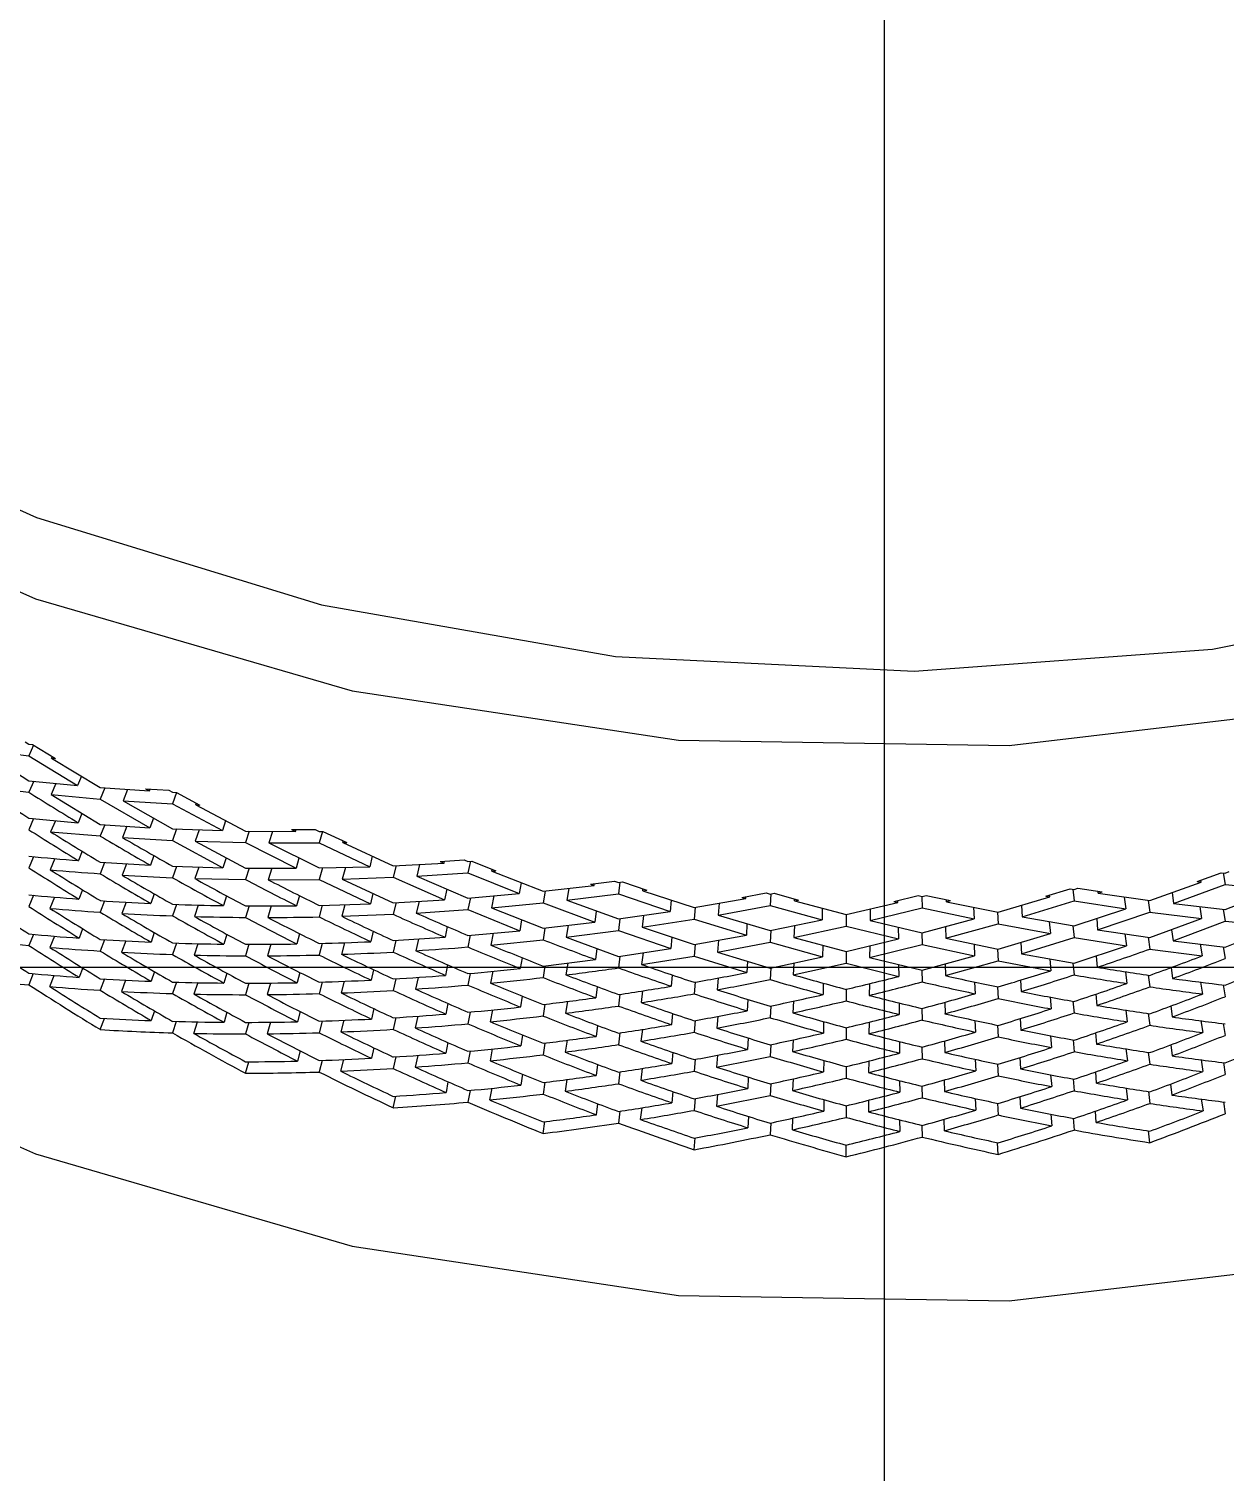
# Model space of a CAD drawing. Extents: x 0 to 420, y 0 to 297.
# Drawn here: x 360.44 to 360.967, y 255.875 to 256.511 of the extents above; entities that cross this region are included whole.
import ezdxf

# ---------------------------------------------------------------- set-up
doc = ezdxf.new("R2010")
doc.units = 0
doc.linetypes.add('DASHDOT', pattern=[18.5, 12, -3, 0.5, -3])
doc.layers.get('0').update_dxf_attribs({"linetype": 'CONTINUOUS'})

msp = doc.modelspace()

# ---------------------------------------------------------------- linework, layer by layer
at = {"color": 7, "linetype": 'DASHDOT'}
for p, q in [((360.816589, 257.361389), (360.816589, 254.833603)), ((362.080475, 256.097504), (359.552704, 256.097504))]:
    msp.add_line(p, q, dxfattribs=at)
at = {"color": 7}
for p, q in [((360.438232, 256.196808), (360.43988, 256.195801)), ((360.43988, 256.195801), (360.441498, 256.195618)), ((360.441956, 256.195343), (360.43988, 256.190704)), ((360.441498, 256.195618), (360.451569, 256.189423)), ((360.418549, 256.193359), (360.43988, 256.179688)), ((360.418549, 256.193359), (360.43988, 256.190704)), ((360.43988, 256.190704), (360.461365, 256.177582)), ((360.449921, 256.189606), (360.450195, 256.190247)), ((360.449921, 256.189606), (360.471344, 256.176727)), ((360.449921, 256.189606), (360.451569, 256.189423)), ((360.418335, 256.177185), (360.43988, 256.174622)), ((360.43988, 256.179688), (360.461365, 256.177582)), ((360.442017, 256.179474), (360.43988, 256.174622)), ((360.451782, 256.178467), (360.449646, 256.173584)), ((360.463013, 256.181671), (360.461365, 256.177582)), ((360.471344, 256.176727), (360.49295, 256.175201)), ((360.473328, 256.176575), (360.471344, 256.171631)), ((360.483337, 256.175842), (360.481354, 256.170898)), ((360.491272, 256.176147), (360.501495, 256.175537)), ((360.491272, 256.176147), (360.49295, 256.175201)), ((360.49295, 256.175201), (360.493256, 256.176025)), ((360.449646, 256.173584), (360.471344, 256.171631)), ((360.449646, 256.173584), (360.471344, 256.160431)), ((360.471344, 256.171631), (360.493195, 256.159027)), ((360.481354, 256.170898), (360.503174, 256.158539)), ((360.481354, 256.170898), (360.503174, 256.169556)), ((360.501495, 256.175537), (360.503174, 256.174622)), ((360.503174, 256.174622), (360.504852, 256.17453)), ((360.504974, 256.174469), (360.503174, 256.169556)), ((360.503174, 256.169556), (360.525116, 256.157745)), ((360.504852, 256.17453), (360.515137, 256.168976)), ((360.513428, 256.169067), (360.513672, 256.169769)), ((360.43988, 256.163239), (360.461609, 256.161194)), ((360.441986, 256.163025), (360.43988, 256.158142)), ((360.463226, 256.165314), (360.461609, 256.161194)), ((360.49472, 256.163269), (360.493195, 256.159027)), ((360.513428, 256.169067), (360.535309, 256.157532)), ((360.513428, 256.169067), (360.515137, 256.168976)), ((360.451569, 256.162079), (360.449463, 256.157196)), ((360.449463, 256.157196), (360.471344, 256.155365)), ((360.471344, 256.160431), (360.493195, 256.159027)), ((360.473297, 256.160309), (360.471344, 256.155365)), ((360.483093, 256.159637), (360.48114, 256.154663)), ((360.503174, 256.158539), (360.525116, 256.157745)), ((360.504944, 256.158447), (360.503174, 256.153442)), ((360.514954, 256.158051), (360.513184, 256.153046)), ((360.52652, 256.162109), (360.525116, 256.157745)), ((360.535309, 256.157532), (360.557343, 256.157349)), ((360.536926, 256.157501), (360.535309, 256.152435)), ((360.54715, 256.157379), (360.545532, 256.152283)), ((360.555603, 256.158173), (360.56604, 256.158203)), ((360.555603, 256.158173), (360.557343, 256.157349)), ((360.557343, 256.157349), (360.557556, 256.158173)), ((360.56604, 256.158203), (360.567719, 256.157379)), ((360.567719, 256.157379), (360.569427, 256.15741)), ((360.569183, 256.15741), (360.567719, 256.152313)), ((360.569427, 256.15741), (360.579895, 256.152496)), ((360.48114, 256.154663), (360.503174, 256.153442)), ((360.503174, 256.153442), (360.52536, 256.141388)), ((360.513184, 256.153046), (360.535309, 256.152435)), ((360.513184, 256.153046), (360.535309, 256.141235)), ((360.535309, 256.152435), (360.557587, 256.141174)), ((360.545532, 256.152283), (360.567719, 256.152313)), ((360.545532, 256.152283), (360.567719, 256.141296)), ((360.567719, 256.152313), (360.590057, 256.141846)), ((360.578156, 256.152466), (360.578369, 256.153198)), ((360.578156, 256.152466), (360.579895, 256.152496)), ((360.578156, 256.152466), (360.600403, 256.142273)), ((360.441925, 256.14624), (360.43988, 256.141357)), ((360.451355, 256.145386), (360.44931, 256.140472)), ((360.463379, 256.148621), (360.461792, 256.144501)), ((360.494904, 256.146729), (360.493408, 256.142487)), ((360.526733, 256.145752), (360.52536, 256.141388)), ((360.558838, 256.14566), (360.557587, 256.141174)), ((360.591156, 256.146454), (360.590057, 256.141846)), ((360.621002, 256.144165), (360.631561, 256.144836)), ((360.621002, 256.144165), (360.622742, 256.143433)), ((360.622742, 256.143433), (360.622925, 256.144287)), ((360.631561, 256.144836), (360.633301, 256.144135)), ((360.633301, 256.144135), (360.63501, 256.144257)), ((360.634338, 256.144226), (360.633301, 256.139069)), ((360.63501, 256.144257), (360.645599, 256.139984)), ((360.471344, 256.143799), (360.493408, 256.142487)), ((360.473267, 256.143677), (360.471344, 256.138733)), ((360.48288, 256.143066), (360.480957, 256.138092)), ((360.503174, 256.142059), (360.52536, 256.141388)), ((360.504913, 256.141998), (360.503174, 256.136993)), ((360.514709, 256.141663), (360.51297, 256.136627)), ((360.535309, 256.141235), (360.557587, 256.141174)), ((360.536896, 256.141205), (360.535309, 256.136139)), ((360.546875, 256.141144), (360.545288, 256.136078)), ((360.567719, 256.141296), (360.590057, 256.141846)), ((360.569153, 256.141327), (360.567719, 256.1362)), ((360.579315, 256.141541), (360.577911, 256.136414)), ((360.600403, 256.142273), (360.622742, 256.143433)), ((360.601654, 256.142334), (360.600403, 256.137177)), ((360.612, 256.142822), (360.610779, 256.137665)), ((360.610779, 256.137665), (360.633301, 256.139069)), ((360.610779, 256.137665), (360.633301, 256.128052)), ((360.633301, 256.139069), (360.655914, 256.129974)), ((360.64386, 256.139832), (360.644012, 256.140625)), ((360.64386, 256.139832), (360.645599, 256.139984)), ((360.64386, 256.139832), (360.666382, 256.131042)), ((360.954437, 256.135254), (360.965088, 256.139191)), ((360.965088, 256.139191), (360.966797, 256.139038)), ((360.965942, 256.139099), (360.966797, 256.133942)), ((360.966797, 256.139038), (360.968536, 256.139679)), ((360.46347, 256.131683), (360.461914, 256.127563)), ((360.51297, 256.136627), (360.535309, 256.136139)), ((360.545288, 256.136078), (360.567719, 256.1362)), ((360.567719, 256.1362), (360.590302, 256.125519)), ((360.577911, 256.136414), (360.600403, 256.137177)), ((360.577911, 256.136414), (360.600403, 256.125977)), ((360.600403, 256.137177), (360.623016, 256.127289)), ((360.623962, 256.131989), (360.623016, 256.127289)), ((360.656708, 256.134766), (360.655914, 256.129974)), ((360.666382, 256.131042), (360.688934, 256.133575)), ((360.677704, 256.132263), (360.676849, 256.127075)), ((360.687195, 256.134216), (360.697845, 256.135529)), ((360.687195, 256.134216), (360.688934, 256.133575)), ((360.688934, 256.133575), (360.689056, 256.13443)), ((360.697845, 256.135529), (360.699585, 256.134918)), ((360.699585, 256.134918), (360.701324, 256.135162)), ((360.700256, 256.13501), (360.699585, 256.129852)), ((360.701324, 256.135162), (360.712036, 256.131531)), ((360.710266, 256.131287), (360.710358, 256.13208)), ((360.710266, 256.131287), (360.712036, 256.131531)), ((360.710266, 256.131287), (360.732941, 256.123871)), ((360.887787, 256.128845), (360.898499, 256.132141)), ((360.898499, 256.132141), (360.900238, 256.131866)), ((360.89978, 256.131927), (360.900238, 256.12677)), ((360.900238, 256.131866), (360.901978, 256.132416)), ((360.901978, 256.132416), (360.912689, 256.130768)), ((360.933594, 256.126923), (360.956177, 256.135071)), ((360.944092, 256.12558), (360.966797, 256.133942)), ((360.954437, 256.135254), (360.956177, 256.135071)), ((360.956177, 256.135071), (360.956055, 256.135834)), ((360.966797, 256.133942), (360.989471, 256.131866)), ((360.966797, 256.122925), (360.989471, 256.131866)), ((360.441895, 256.129242), (360.43988, 256.124329)), ((360.451233, 256.128387), (360.449188, 256.123505)), ((360.473236, 256.12677), (360.471344, 256.121826)), ((360.482697, 256.126221), (360.480804, 256.121246)), ((360.495026, 256.129913), (360.493561, 256.125671)), ((360.504883, 256.125214), (360.503174, 256.120209)), ((360.514526, 256.124939), (360.512787, 256.119904)), ((360.526886, 256.129059), (360.525543, 256.124695)), ((360.559021, 256.12912), (360.5578, 256.124664)), ((360.567719, 256.124817), (360.590302, 256.125519)), ((360.569122, 256.124847), (360.567719, 256.119751)), ((360.579102, 256.125122), (360.577698, 256.119995)), ((360.59137, 256.130096), (360.590302, 256.125519)), ((360.600403, 256.125977), (360.623016, 256.127289)), ((360.601624, 256.126038), (360.600403, 256.12088)), ((360.611755, 256.126587), (360.610535, 256.121429)), ((360.633301, 256.128052), (360.655914, 256.129974)), ((360.634338, 256.128113), (360.633301, 256.122955)), ((360.644623, 256.128967), (360.643585, 256.123779)), ((360.643585, 256.123779), (360.666382, 256.125946)), ((360.667236, 256.131104), (360.666382, 256.125946)), ((360.666382, 256.125946), (360.689209, 256.117462)), ((360.676849, 256.127075), (360.699585, 256.129852)), ((360.676849, 256.127075), (360.699585, 256.118835)), ((360.699585, 256.129852), (360.722382, 256.122162)), ((360.722839, 256.127106), (360.722382, 256.122162)), ((360.732941, 256.123871), (360.755646, 256.127808)), ((360.743958, 256.125732), (360.7435, 256.120544)), ((360.753876, 256.128326), (360.764618, 256.13031)), ((360.753876, 256.128326), (360.755646, 256.127808)), ((360.755646, 256.127808), (360.755707, 256.128662)), ((360.764618, 256.13031), (360.766357, 256.129791)), ((360.766357, 256.129791), (360.768097, 256.130127)), ((360.766663, 256.129852), (360.766357, 256.124725)), ((360.768097, 256.130127), (360.778839, 256.127167)), ((360.777069, 256.126801), (360.77713, 256.127655)), ((360.777069, 256.126801), (360.778839, 256.127167)), ((360.777069, 256.126801), (360.799835, 256.120789)), ((360.799835, 256.120789), (360.822632, 256.126129)), ((360.820831, 256.126526), (360.831604, 256.12915)), ((360.820831, 256.126526), (360.822632, 256.126129)), ((360.822632, 256.126129), (360.822601, 256.126953)), ((360.831604, 256.12915), (360.833344, 256.128784)), ((360.833252, 256.128784), (360.833344, 256.123688)), ((360.833344, 256.128784), (360.835083, 256.129211)), ((360.835083, 256.129211), (360.845825, 256.126923)), ((360.844055, 256.126434), (360.844025, 256.127289)), ((360.844055, 256.126434), (360.845825, 256.126923)), ((360.844055, 256.126434), (360.866821, 256.121796)), ((360.866821, 256.121796), (360.889557, 256.12854)), ((360.87738, 256.119812), (360.900238, 256.12677)), ((360.887787, 256.128845), (360.889557, 256.12854)), ((360.889557, 256.12854), (360.889465, 256.129364)), ((360.900238, 256.12677), (360.923065, 256.123291)), ((360.910919, 256.130188), (360.910858, 256.131042)), ((360.910919, 256.130188), (360.912689, 256.130768)), ((360.910919, 256.130188), (360.933594, 256.126923)), ((360.922394, 256.128479), (360.923065, 256.123291)), ((360.932922, 256.127014), (360.933594, 256.121857)), ((360.943481, 256.130432), (360.944092, 256.12558)), ((360.944092, 256.12558), (360.966797, 256.122925)), ((360.535309, 256.124603), (360.5578, 256.124664)), ((360.536865, 256.124573), (360.535309, 256.119507)), ((360.546661, 256.124573), (360.545105, 256.119476)), ((360.577698, 256.119995), (360.600403, 256.12088)), ((360.610535, 256.121429), (360.633301, 256.122955)), ((360.633301, 256.122955), (360.656158, 256.113647)), ((360.643585, 256.123779), (360.666382, 256.114746)), ((360.689819, 256.122314), (360.689209, 256.117462)), ((360.699585, 256.118835), (360.722382, 256.122162)), ((360.700256, 256.118927), (360.699585, 256.113739)), ((360.710632, 256.120392), (360.709991, 256.115234)), ((360.709991, 256.115234), (360.732941, 256.118774)), ((360.733398, 256.123932), (360.732941, 256.118774)), ((360.732941, 256.118774), (360.75592, 256.111694)), ((360.7435, 256.120544), (360.766357, 256.124725)), ((360.7435, 256.120544), (360.766357, 256.113708)), ((360.766357, 256.124725), (360.789276, 256.118439)), ((360.789368, 256.123505), (360.789276, 256.118439)), ((360.799927, 256.120789), (360.799835, 256.115692)), ((360.810425, 256.118134), (360.833344, 256.123688)), ((360.810516, 256.12323), (360.810425, 256.118134)), ((360.833344, 256.123688), (360.856232, 256.118835)), ((360.833344, 256.112671), (360.856232, 256.118835)), ((360.855957, 256.123962), (360.856232, 256.118835)), ((360.866547, 256.121857), (360.866821, 256.11673)), ((360.877106, 256.124786), (360.87738, 256.119812)), ((360.87738, 256.119812), (360.900238, 256.115753)), ((360.900238, 256.115753), (360.923065, 256.123291)), ((360.910217, 256.118988), (360.910645, 256.114075)), ((360.910645, 256.114075), (360.933594, 256.121857)), ((360.933594, 256.121857), (360.956451, 256.118988)), ((360.933594, 256.110657), (360.956451, 256.118988)), ((360.955597, 256.124176), (360.956451, 256.118988)), ((360.965973, 256.123016), (360.966797, 256.117859)), ((360.463562, 256.114532), (360.462006, 256.110413)), ((360.495117, 256.112854), (360.493683, 256.108612)), ((360.527008, 256.112122), (360.525696, 256.107758)), ((360.559143, 256.112305), (360.557953, 256.107849)), ((360.591553, 256.113434), (360.590485, 256.108856)), ((360.624146, 256.115479), (360.62323, 256.110779)), ((360.633301, 256.111572), (360.656158, 256.113647)), ((360.644409, 256.112549), (360.643372, 256.107361)), ((360.656921, 256.118439), (360.656158, 256.113647)), ((360.666382, 256.114746), (360.689209, 256.117462)), ((360.667206, 256.114838), (360.666382, 256.10965)), ((360.67746, 256.115997), (360.676605, 256.110809)), ((360.676605, 256.110809), (360.699585, 256.113739)), ((360.699585, 256.113739), (360.722626, 256.105865)), ((360.709991, 256.115234), (360.732941, 256.107574)), ((360.756195, 256.116699), (360.75592, 256.111694)), ((360.766357, 256.113708), (360.789276, 256.118439)), ((360.766632, 256.11377), (360.766357, 256.108612)), ((360.7771, 256.115875), (360.776794, 256.110718)), ((360.776794, 256.110718), (360.799835, 256.115692)), ((360.799835, 256.115692), (360.822876, 256.110016)), ((360.810425, 256.118134), (360.833344, 256.112671)), ((360.822784, 256.115143), (360.822876, 256.110016)), ((360.833252, 256.112701), (360.833344, 256.107605)), ((360.843689, 256.115417), (360.843781, 256.110352)), ((360.843781, 256.110352), (360.866821, 256.11673)), ((360.866821, 256.11673), (360.889832, 256.112457)), ((360.866821, 256.10553), (360.889832, 256.112457)), ((360.889343, 256.117615), (360.889832, 256.112457)), ((360.89978, 256.115845), (360.900238, 256.110687)), ((360.910645, 256.114075), (360.933594, 256.110657)), ((360.922638, 256.112213), (360.923309, 256.107025)), ((360.943237, 256.114105), (360.943848, 256.109253)), ((360.943848, 256.109253), (360.966797, 256.117859)), ((360.966797, 256.117859), (360.989685, 256.115631)), ((360.966797, 256.106476), (360.989685, 256.115631)), ((360.441864, 256.11203), (360.43988, 256.107147)), ((360.451111, 256.111237), (360.449097, 256.106323)), ((360.473206, 256.10965), (360.471344, 256.104706)), ((360.482574, 256.109131), (360.480713, 256.104156)), ((360.504883, 256.108215), (360.503174, 256.10318)), ((360.514374, 256.107941), (360.512695, 256.102905)), ((360.536835, 256.107666), (360.535309, 256.1026)), ((360.546509, 256.107697), (360.544952, 256.1026)), ((360.569092, 256.108093), (360.567719, 256.102966)), ((360.578888, 256.108368), (360.577515, 256.103241)), ((360.600403, 256.109344), (360.62323, 256.110779)), ((360.601593, 256.109406), (360.600403, 256.104248)), ((360.611542, 256.109985), (360.610352, 256.104828)), ((360.634308, 256.111664), (360.633301, 256.106476)), ((360.643372, 256.107361), (360.666382, 256.10965)), ((360.676605, 256.110809), (360.699585, 256.102356)), ((360.690033, 256.105835), (360.689423, 256.100952)), ((360.699585, 256.102356), (360.722626, 256.105865)), ((360.723083, 256.110809), (360.722626, 256.105865)), ((360.732941, 256.107574), (360.75592, 256.111694)), ((360.733398, 256.107635), (360.732941, 256.102478)), ((360.743713, 256.109436), (360.743256, 256.104279)), ((360.743256, 256.104279), (360.766357, 256.108612)), ((360.766357, 256.108612), (360.78952, 256.102142)), ((360.776794, 256.110718), (360.799835, 256.104492)), ((360.789612, 256.107208), (360.78952, 256.102142)), ((360.799835, 256.104492), (360.822876, 256.110016)), ((360.810181, 256.101837), (360.833344, 256.107605)), ((360.810272, 256.106934), (360.810181, 256.101837)), ((360.833344, 256.107605), (360.856476, 256.102539)), ((360.843781, 256.110352), (360.866821, 256.10553)), ((360.856201, 256.107697), (360.856476, 256.102539)), ((360.876862, 256.10849), (360.877136, 256.103485)), ((360.877136, 256.103485), (360.900238, 256.110687)), ((360.900238, 256.110687), (360.923309, 256.107025)), ((360.900238, 256.099304), (360.923309, 256.107025)), ((360.932922, 256.110748), (360.933594, 256.10556)), ((360.943848, 256.109253), (360.966797, 256.106476)), ((360.955841, 256.107727), (360.956665, 256.10257)), ((360.965973, 256.106567), (360.966797, 256.101379)), ((360.657104, 256.101776), (360.656342, 256.097015)), ((360.666382, 256.098114), (360.689423, 256.100952)), ((360.700226, 256.102448), (360.699585, 256.09729)), ((360.710419, 256.103943), (360.709778, 256.098785)), ((360.709778, 256.098785), (360.732941, 256.102478)), ((360.732941, 256.102478), (360.756134, 256.095215)), ((360.743256, 256.104279), (360.766357, 256.097229)), ((360.756409, 256.10022), (360.756134, 256.095215)), ((360.766357, 256.097229), (360.78952, 256.102142)), ((360.776855, 256.099426), (360.776581, 256.094269)), ((360.799927, 256.104523), (360.799835, 256.099396)), ((360.810181, 256.101837), (360.833344, 256.096222)), ((360.833344, 256.096222), (360.856476, 256.102539)), ((360.843567, 256.093872), (360.866821, 256.100433)), ((360.866547, 256.10556), (360.866821, 256.100433)), ((360.866821, 256.100433), (360.890045, 256.096008)), ((360.877136, 256.103485), (360.900238, 256.099304)), ((360.889587, 256.101166), (360.890045, 256.096008)), ((360.910004, 256.102509), (360.910431, 256.097565)), ((360.933594, 256.10556), (360.956665, 256.10257)), ((360.441833, 256.094757), (360.43988, 256.089844)), ((360.449066, 256.08905), (360.45105, 256.093964)), ((360.463593, 256.09729), (360.462067, 256.09314)), ((360.495178, 256.095673), (360.493774, 256.0914)), ((360.527069, 256.095001), (360.525787, 256.090607)), ((360.559265, 256.095276), (360.558075, 256.09079)), ((360.591675, 256.096497), (360.590637, 256.091919)), ((360.611389, 256.093109), (360.610199, 256.087952)), ((360.624298, 256.098663), (360.623383, 256.093994)), ((360.634308, 256.094879), (360.633301, 256.089722)), ((360.644226, 256.095795), (360.643219, 256.090607)), ((360.667206, 256.098206), (360.666382, 256.093018)), ((360.677246, 256.099396), (360.676422, 256.094208)), ((360.723267, 256.094147), (360.722839, 256.089203)), ((360.766632, 256.09729), (360.766357, 256.092163)), ((360.776581, 256.094269), (360.799835, 256.099396)), ((360.799835, 256.099396), (360.82309, 256.093567)), ((360.822998, 256.098663), (360.82309, 256.093567)), ((360.833252, 256.096222), (360.833344, 256.091125)), ((360.843475, 256.098938), (360.843567, 256.093872)), ((360.89978, 256.099365), (360.900238, 256.094208)), ((360.922852, 256.095612), (360.923492, 256.090424)), ((360.932953, 256.094116), (360.933594, 256.088928)), ((360.943054, 256.097473), (360.943665, 256.09259)), ((360.473175, 256.092407), (360.471344, 256.087433)), ((360.482483, 256.091888), (360.480652, 256.086914)), ((360.504852, 256.091003), (360.503174, 256.085968)), ((360.514282, 256.09079), (360.512604, 256.085724)), ((360.536835, 256.090576), (360.535309, 256.08548)), ((360.546387, 256.090607), (360.544861, 256.08551)), ((360.569092, 256.091064), (360.567719, 256.085938)), ((360.578766, 256.0914), (360.577423, 256.086243)), ((360.601593, 256.092499), (360.600403, 256.087341)), ((360.690186, 256.08902), (360.689606, 256.084167)), ((360.710236, 256.087189), (360.709595, 256.082001)), ((360.733398, 256.091003), (360.732941, 256.085846)), ((360.7435, 256.092834), (360.743042, 256.087646)), ((360.789795, 256.090576), (360.789703, 256.08551)), ((360.799927, 256.087891), (360.799835, 256.082764)), ((360.810089, 256.090302), (360.809998, 256.085205)), ((360.856415, 256.091064), (360.856689, 256.085907)), ((360.866547, 256.088928), (360.866821, 256.083801)), ((360.876678, 256.091858), (360.876953, 256.086853)), ((360.956024, 256.090973), (360.956848, 256.085785)), ((360.966003, 256.089783), (360.966797, 256.084595)), ((360.62439, 256.081635), (360.623505, 256.076935)), ((360.657227, 256.084839), (360.656464, 256.080078)), ((360.667175, 256.081299), (360.666382, 256.076111)), ((360.677094, 256.08252), (360.67627, 256.077332)), ((360.700226, 256.085693), (360.699585, 256.080505)), ((360.756561, 256.083435), (360.756317, 256.07843)), ((360.766632, 256.080505), (360.766357, 256.075378)), ((360.776703, 256.082642), (360.776428, 256.077484)), ((360.823181, 256.081879), (360.823273, 256.076782)), ((360.843323, 256.082153), (360.843414, 256.077087)), ((360.88974, 256.084412), (360.890198, 256.079254)), ((360.89978, 256.082581), (360.900238, 256.077423)), ((360.909851, 256.085724), (360.910278, 256.08078)), ((360.942932, 256.080536), (360.943512, 256.075684)), ((360.471344, 256.070099), (360.473145, 256.075073)), ((360.495178, 256.078369), (360.493805, 256.074097)), ((360.52713, 256.077728), (360.525848, 256.073334)), ((360.559326, 256.078064), (360.558167, 256.073578)), ((360.578644, 256.074219), (360.577332, 256.069092)), ((360.591766, 256.079376), (360.590729, 256.074768)), ((360.601563, 256.075378), (360.600403, 256.070221)), ((360.611267, 256.076019), (360.610107, 256.070862)), ((360.634277, 256.07785), (360.633301, 256.072693)), ((360.644073, 256.078796), (360.643097, 256.073608)), ((360.723389, 256.07724), (360.722961, 256.072296)), ((360.733398, 256.074097), (360.732941, 256.068939)), ((360.743347, 256.075928), (360.74292, 256.07077)), ((360.833252, 256.079468), (360.833344, 256.074341)), ((360.856567, 256.074158), (360.856812, 256.069)), ((360.876556, 256.074951), (360.876801, 256.069946)), ((360.923004, 256.078705), (360.923645, 256.073517)), ((360.932953, 256.077179), (360.933594, 256.072021)), ((360.504822, 256.07373), (360.503174, 256.068665)), ((360.512573, 256.068451), (360.514221, 256.073486)), ((360.536804, 256.073303), (360.535309, 256.068237)), ((360.546295, 256.073364), (360.5448, 256.068268)), ((360.569061, 256.073853), (360.567719, 256.068726)), ((360.657318, 256.067719), (360.656586, 256.062927)), ((360.690308, 256.071991), (360.689728, 256.067139)), ((360.700226, 256.068665), (360.699585, 256.063477)), ((360.710114, 256.07019), (360.709473, 256.065002)), ((360.789917, 256.073669), (360.789856, 256.068604)), ((360.799927, 256.070953), (360.799835, 256.065857)), ((360.809937, 256.073395), (360.809845, 256.068298)), ((360.866547, 256.072021), (360.866821, 256.066895)), ((360.909729, 256.068695), (360.910156, 256.063751)), ((360.956146, 256.073975), (360.95697, 256.068787)), ((360.966003, 256.072754), (360.966797, 256.067566)), ((360.591797, 256.062103), (360.59079, 256.057495)), ((360.624481, 256.064423), (360.623596, 256.059723)), ((360.643982, 256.061615), (360.643005, 256.056427)), ((360.667175, 256.064178), (360.666382, 256.05899)), ((360.676971, 256.065399), (360.676178, 256.060211)), ((360.756683, 256.066406), (360.756439, 256.061401)), ((360.766632, 256.063477), (360.766357, 256.05835)), ((360.776581, 256.065613), (360.776306, 256.060486)), ((360.823303, 256.06485), (360.823395, 256.059753)), ((360.833252, 256.062439), (360.833344, 256.057312)), ((360.843201, 256.065125), (360.843292, 256.060059)), ((360.889893, 256.067383), (360.89032, 256.062225)), ((360.899811, 256.065552), (360.900238, 256.060394)), ((360.923126, 256.061615), (360.923737, 256.056427)), ((360.942841, 256.063416), (360.94342, 256.058533)), ((360.535309, 256.050903), (360.536774, 256.055969)), ((360.559326, 256.06076), (360.558197, 256.056274)), ((360.569031, 256.05658), (360.567719, 256.051453)), ((360.577301, 256.051788), (360.578583, 256.056915)), ((360.601532, 256.058136), (360.600403, 256.052979)), ((360.611176, 256.058777), (360.610046, 256.053619)), ((360.634277, 256.060669), (360.633301, 256.055481)), ((360.72348, 256.06012), (360.723083, 256.055176)), ((360.733368, 256.056976), (360.732941, 256.051819)), ((360.743256, 256.058807), (360.742798, 256.05365)), ((360.790039, 256.056549), (360.789948, 256.051483)), ((360.809814, 256.056274), (360.809753, 256.051178)), ((360.856659, 256.057037), (360.856934, 256.05191)), ((360.876434, 256.0578), (360.876709, 256.052795)), ((360.932953, 256.060089), (360.933594, 256.054901)), ((360.956238, 256.056793), (360.957031, 256.051605)), ((360.966034, 256.055573), (360.966797, 256.050385)), ((360.657349, 256.050476), (360.656647, 256.045685)), ((360.690369, 256.054779), (360.689789, 256.049927)), ((360.700195, 256.051453), (360.699585, 256.046295)), ((360.710022, 256.052979), (360.709412, 256.047821)), ((360.756775, 256.049194), (360.7565, 256.044189)), ((360.799927, 256.053833), (360.799835, 256.048737)), ((360.866547, 256.054901), (360.866821, 256.049774)), ((360.889954, 256.050201), (360.890411, 256.045044)), ((360.909668, 256.051483), (360.910065, 256.046539)), ((360.624481, 256.047119), (360.623627, 256.042419)), ((360.634247, 256.043365), (360.633301, 256.038177)), ((360.642975, 256.039124), (360.643921, 256.044312)), ((360.667145, 256.046906), (360.666382, 256.041748)), ((360.67691, 256.048157), (360.676117, 256.042969)), ((360.723541, 256.042847), (360.723145, 256.037903)), ((360.766632, 256.046295), (360.766357, 256.041168)), ((360.776489, 256.048431), (360.776215, 256.043274)), ((360.823395, 256.047668), (360.823486, 256.042572)), ((360.833252, 256.045227), (360.833344, 256.040131)), ((360.843109, 256.047913), (360.843201, 256.042877)), ((360.899811, 256.04837), (360.900238, 256.043213)), ((360.923187, 256.044342), (360.923798, 256.039185)), ((360.932983, 256.042816), (360.933594, 256.037628)), ((360.94278, 256.046143), (360.943359, 256.04129)), ((360.600403, 256.035645), (360.601532, 256.040802)), ((360.690399, 256.037476), (360.689819, 256.032623)), ((360.733368, 256.039734), (360.732941, 256.034576)), ((360.743195, 256.041565), (360.742737, 256.036407)), ((360.7901, 256.039276), (360.790009, 256.03421)), ((360.799927, 256.036591), (360.799835, 256.031494)), ((360.809753, 256.039032), (360.809692, 256.033936)), ((360.85672, 256.039795), (360.856995, 256.034637)), ((360.866547, 256.037659), (360.866821, 256.032501)), ((360.876404, 256.040558), (360.876648, 256.035553)), ((360.956299, 256.03949), (360.957092, 256.034302)), ((360.966034, 256.038269), (360.966797, 256.033081)), ((360.666382, 256.024414), (360.667145, 256.029602)), ((360.700195, 256.034149), (360.699585, 256.028992)), ((360.709351, 256.030518), (360.709961, 256.035706)), ((360.756805, 256.031891), (360.756561, 256.026886)), ((360.776184, 256.026001), (360.776428, 256.031128)), ((360.823425, 256.030365), (360.823517, 256.025269)), ((360.84317, 256.025574), (360.843079, 256.030609)), ((360.890015, 256.032898), (360.890442, 256.02774)), ((360.899811, 256.031067), (360.900238, 256.025909)), ((360.910034, 256.029236), (360.909637, 256.03418)), ((360.766632, 256.028992), (360.766357, 256.023865)), ((360.833252, 256.027924), (360.833344, 256.022827)), ((360.933594, 256.020325), (360.932983, 256.025482)), ((360.732941, 256.017242), (360.733368, 256.0224)), ((360.799835, 256.01416), (360.799927, 256.019257)), ((360.866821, 256.015198), (360.866547, 256.020325))]:
    msp.add_line(p, q, dxfattribs=at)
for points in [[(360.310486, 256.318573), (360.44281, 256.259827), (360.582214, 256.219208), (360.726074, 256.19751), (360.871643, 256.19516), (361.016174, 256.212158), (361.156921, 256.248199), (361.291199, 256.302643), (361.416443, 256.37439), (361.530212, 256.462128), (361.630493, 256.564117), (361.715271, 256.678497), (361.782898, 256.803009), (361.832153, 256.935394), (361.862122, 257.073029), (361.872131, 257.213318)], [(359.789856, 257.175934), (359.804199, 257.049469), (359.835144, 256.925812), (359.882263, 256.807007), (359.944641, 256.694977), (360.021423, 256.591583), (360.111145, 256.498566), (360.212585, 256.417328), (360.323853, 256.349335), (360.443237, 256.295624), (360.568787, 256.257111), (360.698303, 256.234406), (360.829895, 256.227875), (360.961182, 256.237671), (361.090149, 256.26358), (361.214539, 256.305237), (361.332458, 256.361908), (361.441895, 256.432678), (361.541077, 256.516388)], [(360.310486, 256.074127), (360.44281, 256.015381), (360.582214, 255.974762), (360.726074, 255.953064), (360.871643, 255.950714), (361.016174, 255.967712), (361.156921, 256.003754), (361.291199, 256.058197), (361.416443, 256.129944), (361.530212, 256.217682), (361.630493, 256.319672), (361.715271, 256.434052), (361.782898, 256.558563), (361.832153, 256.690948), (361.862122, 256.828583), (361.872131, 256.968872)]]:
    msp.add_lwpolyline(points, dxfattribs=at)
for centre, radius, start, end in [((361.220154, 257.392212), 1.455762, 236.579096, 237.589063), ((361.216217, 257.408081), 1.457439, 237.813694, 238.817267), ((361.213501, 257.376648), 1.443361, 237.589008, 238.613127), ((361.210541, 257.376953), 1.437716, 238.037192, 239.060053), ((361.207031, 257.392761), 1.439602, 239.26694, 240.283217), ((361.204163, 257.392883), 1.43385, 239.717828, 240.732371), ((360.545197, 257.213074), 1.071807, 264.361369, 265.53681), ((361.209015, 257.344421), 1.427902, 237.408964, 238.452549), ((360.545929, 257.216736), 1.080581, 264.870088, 266.043084), ((361.205902, 257.344513), 1.422008, 237.855372, 238.898861), ((361.203644, 257.360382), 1.424327, 239.059999, 240.096671), ((361.200653, 257.360291), 1.418337, 239.508141, 240.544281), ((360.547821, 257.245941), 1.109855, 266.546558, 267.695041), ((361.197601, 257.376038), 1.420387, 240.732316, 241.76168), ((361.194672, 257.375763), 1.41429, 241.182712, 242.211079), ((361.190796, 257.391388), 1.416083, 242.426831, 243.448505), ((361.187988, 257.39093), 1.409863, 242.880028, 243.90024), ((361.202972, 257.295563), 1.408033, 236.11448, 237.183568), ((360.539886, 257.177704), 1.053031, 264.550306, 265.753765), ((360.541901, 257.206665), 1.082077, 266.261637, 267.440111), ((360.54306, 257.235565), 1.110992, 267.942191, 269.09635), ((361.202789, 257.311493), 1.411141, 237.273754, 238.335753), ((360.540558, 257.181152), 1.0616, 265.061702, 266.261548), ((361.199524, 257.311371), 1.405011, 237.720517, 238.783554), ((361.198547, 257.32724), 1.407788, 238.898806, 239.954794), ((360.542328, 257.210236), 1.090727, 266.7666, 267.942198), ((361.195404, 257.326965), 1.401576, 239.346389, 240.402991), ((361.193604, 257.342743), 1.40403, 240.544226, 241.593835), ((360.543243, 257.239258), 1.119775, 268.441581, 269.593519), ((361.190582, 257.342285), 1.397725, 240.99312, 242.042906), ((361.187958, 257.357941), 1.399893, 242.211025, 243.253871), ((360.543335, 257.268311), 1.148831, 270.088045, 271.216714), ((361.185059, 257.35733), 1.393481, 242.661762, 243.704336), ((361.18161, 257.372833), 1.395374, 243.900171, 244.935888), ((361.178802, 257.372009), 1.388841, 244.353286, 245.388265), ((361.17453, 257.387299), 1.390479, 245.612588, 246.640805), ((361.171875, 257.386292), 1.383811, 246.06862, 247.095641), ((360.535858, 257.142303), 1.034537, 264.676767, 265.906788), ((360.533997, 257.117157), 1.014388, 263.427218, 264.676664), ((361.193878, 257.262115), 1.389553, 236.051669, 237.13838), ((361.194916, 257.277985), 1.393165, 237.183514, 238.262929), ((360.536499, 257.145569), 1.04291, 265.19304, 266.418308), ((361.191528, 257.277679), 1.386813, 237.632735, 238.714296), ((360.537781, 257.170929), 1.06322, 266.418403, 267.623877), ((360.538849, 257.199738), 1.092064, 268.128642, 269.309991), ((360.539063, 257.228424), 1.120756, 269.808622, 270.96649), ((360.538452, 257.257202), 1.149547, 271.459793, 272.594465), ((360.536438, 257.289307), 1.186766, 273.569939, 274.68076), ((361.165833, 257.366943), 1.368341, 247.095573, 248.13885), ((361.163239, 257.365601), 1.361393, 247.551911, 248.594724), ((361.1586, 257.380493), 1.362819, 248.827299, 249.863323), ((361.191772, 257.293488), 1.390055, 238.783513, 239.857806), ((360.538177, 257.174286), 1.071686, 266.927095, 268.128546), ((361.188538, 257.29303), 1.383635, 239.232652, 240.30868), ((361.187988, 257.308777), 1.386525, 240.402937, 241.471752), ((361.184845, 257.308167), 1.380024, 240.8525, 241.922613), ((360.539001, 257.203186), 1.100596, 268.630565, 269.808622), ((361.183472, 257.323822), 1.382574, 242.042852, 243.10582), ((361.18045, 257.323059), 1.375982, 242.493316, 243.557159), ((360.538971, 257.231995), 1.129405, 270.304638, 271.459862), ((361.178284, 257.338562), 1.378225, 243.704281, 244.761035), ((361.175415, 257.337616), 1.371528, 244.156167, 245.213343), ((360.538116, 257.260803), 1.158209, 271.950672, 273.083445), ((361.172424, 257.352966), 1.373479, 245.388196, 246.438393), ((361.169647, 257.351807), 1.366663, 245.842035, 246.892211), ((360.482361, 257.376038), 1.348233, 288.513014, 289.553449), ((360.477539, 257.361389), 1.346933, 289.790013, 290.837231), ((360.475037, 257.363007), 1.354079, 290.247847, 291.295387), ((360.816589, 256.097504), 0.972222, 179.999995, 360), ((360.530823, 257.078064), 0.992411, 262.936735, 264.742507), ((360.533051, 257.107025), 1.016389, 264.740164, 265.995198), ((360.533813, 257.249268), 1.15874, 273.294614, 274.433624), ((360.531494, 257.277466), 1.187056, 274.919086, 276.036191), ((360.527374, 257.308533), 1.223441, 276.997089, 278.091934), ((361.154755, 257.343719), 1.337922, 249.052121, 250.111156), ((361.150604, 257.358398), 1.33933, 250.321751, 251.373887), ((361.148224, 257.356537), 1.331993, 250.781881, 251.833832), ((360.517914, 257.322815), 1.250496, 279.901217, 280.982395), ((361.134094, 257.344879), 1.300714, 254.046704, 255.109202), ((360.505707, 257.338135), 1.284399, 283.238311, 284.306635), ((361.121185, 257.33075), 1.267654, 257.350152, 258.424698), ((360.492157, 257.351044), 1.316583, 286.533242, 287.590282), ((360.489929, 257.353119), 1.324102, 286.995455, 288.052536), ((361.111053, 257.317413), 1.241244, 260.220867, 261.308404), ((361.109772, 257.314301), 1.232942, 260.696228, 261.784455), ((360.471039, 257.348083), 1.35253, 291.502403, 292.556841), ((361.183716, 257.241272), 1.370779, 237.137164, 238.68998), ((360.533661, 257.110107), 1.024575, 265.263494, 266.512646), ((361.181976, 257.243561), 1.367501, 237.592095, 238.691155), ((360.534882, 257.135193), 1.044615, 266.512762, 267.743788), ((361.183441, 257.259277), 1.371224, 238.714255, 239.805828), ((361.180084, 257.258636), 1.364608, 239.167041, 240.261456), ((360.535278, 257.138397), 1.052905, 267.027363, 268.253238), ((360.535889, 257.163666), 1.073102, 268.253341, 269.460693), ((360.536011, 257.192291), 1.101733, 269.963046, 271.147114), ((360.535339, 257.220764), 1.130194, 271.642993, 272.804398), ((360.534973, 257.224182), 1.138717, 272.13633, 273.294683), ((361.168671, 257.317963), 1.355493, 245.213289, 246.284365), ((360.533203, 257.252686), 1.167261, 273.782474, 274.919161), ((361.165863, 257.316711), 1.348542, 245.667121, 246.739317), ((361.16333, 257.331848), 1.350508, 246.892149, 247.957235), ((360.53067, 257.280853), 1.195546, 275.402288, 276.517801), ((361.160645, 257.330414), 1.343441, 247.347518, 248.413308), ((361.157288, 257.345367), 1.345117, 248.594663, 249.653431), ((360.522461, 257.29599), 1.223309, 278.324919, 279.426266), ((360.516388, 257.325745), 1.258661, 280.374146, 281.454778), ((361.140625, 257.333069), 1.30732, 252.295437, 253.364676), ((361.136169, 257.347229), 1.308409, 253.582169, 254.644564), ((360.503815, 257.340668), 1.29226, 283.705537, 284.773615), ((361.122894, 257.333496), 1.275672, 256.880556, 257.954706), ((361.115906, 257.304535), 1.240907, 258.89663, 259.990772), ((360.485596, 257.338684), 1.322849, 288.266628, 289.330587), ((360.483215, 257.340576), 1.330223, 288.726518, 289.790074), ((361.107025, 257.290222), 1.213739, 261.78438, 262.891943), ((361.105957, 257.286987), 1.205352, 262.262602, 263.371599), ((361.180756, 257.274323), 1.367942, 240.308626, 241.395623), ((360.536011, 257.166962), 1.081472, 268.760024, 269.962951), ((361.177521, 257.27356), 1.361259, 240.760934, 241.850336), ((361.177399, 257.289154), 1.364221, 241.922558, 243.004597), ((360.535889, 257.195648), 1.110155, 270.462627, 271.642993), ((361.174286, 257.288239), 1.35746, 242.374867, 243.458886), ((361.17337, 257.303711), 1.360066, 243.557091, 244.633829), ((361.17041, 257.302612), 1.353218, 244.009905, 245.088201), ((360.526367, 257.268585), 1.195625, 276.724489, 277.846498), ((360.525269, 257.27179), 1.203972, 277.204986, 278.324987), ((361.148956, 257.322632), 1.320926, 250.111095, 251.185797), ((361.146545, 257.320709), 1.313515, 250.5705, 251.64618), ((360.521179, 257.299103), 1.231581, 278.801222, 279.901286), ((361.142883, 257.335175), 1.314866, 251.833764, 252.902456), ((360.511627, 257.312531), 1.258125, 281.681895, 282.769207), ((360.509888, 257.315247), 1.266135, 282.152052, 283.238379), ((361.129486, 257.32251), 1.282809, 255.109126, 256.189198), ((361.127563, 257.319946), 1.274944, 255.575635, 256.65654), ((360.499237, 257.326813), 1.291347, 284.994421, 286.069302), ((360.497131, 257.329132), 1.299057, 285.45912, 286.53331), ((361.117432, 257.307434), 1.249054, 258.424623, 259.517631), ((361.111298, 257.277618), 1.213594, 260.465941, 261.580116), ((360.479706, 257.325867), 1.328704, 289.974585, 291.045149), ((360.477142, 257.327576), 1.335946, 290.432741, 291.502464), ((360.533203, 257.099426), 1.026111, 266.544181, 267.799481), ((360.533508, 257.184357), 1.111055, 271.765629, 272.952251), ((360.531921, 257.212524), 1.139279, 273.44606, 274.610833), ((360.529541, 257.240723), 1.167572, 275.098631, 276.241786), ((360.528656, 257.243988), 1.175963, 275.584135, 276.724551), ((361.154419, 257.309631), 1.326577, 248.413246, 249.493666), ((361.151825, 257.307922), 1.31929, 248.870958, 249.952778), ((360.516968, 257.286163), 1.231219, 280.103008, 281.209779), ((360.515411, 257.289063), 1.239346, 280.576901, 281.681964), ((361.135529, 257.310944), 1.289551, 253.364614, 254.450327), ((361.133423, 257.308594), 1.281827, 253.82865, 254.915627), ((360.505859, 257.301666), 1.265352, 283.434713, 284.527899), ((360.503906, 257.30423), 1.27322, 283.902711, 284.994483), ((361.123322, 257.296906), 1.25648, 256.656472, 257.754705), ((361.121582, 257.294189), 1.248477, 257.125774, 258.225564), ((360.493347, 257.314972), 1.297886, 286.723893, 287.805044), ((360.491058, 257.317108), 1.305457, 287.186659, 288.26669), ((361.11261, 257.28067), 1.221837, 259.990697, 261.103007), ((361.10733, 257.250153), 1.185845, 262.059343, 263.194062), ((360.533417, 257.09848), 1.030229, 266.546428, 268.318077), ((360.534149, 257.127686), 1.054366, 268.315837, 269.547743), ((361.170349, 257.236481), 1.344949, 240.260159, 241.824928), ((361.168701, 257.238556), 1.341524, 240.718546, 241.826184), ((360.534271, 257.130798), 1.06258, 268.82946, 270.055807), ((360.534241, 257.155945), 1.082647, 270.055916, 271.264996), ((361.1698, 257.254059), 1.34491, 241.850281, 242.950352), ((360.534119, 257.159149), 1.090926, 270.561275, 271.765526), ((361.166626, 257.252991), 1.337991, 242.306524, 243.409682), ((361.166931, 257.268402), 1.340987, 243.458832, 244.55449), ((360.533112, 257.187592), 1.119373, 272.263543, 273.44606), ((361.16391, 257.267181), 1.333993, 243.914665, 245.012987), ((361.163422, 257.282471), 1.336619, 245.088146, 246.179043), ((361.160522, 257.281097), 1.329541, 245.544082, 246.637226), ((360.531311, 257.21582), 1.147685, 273.93739, 275.098693), ((361.159241, 257.296234), 1.331812, 246.739262, 247.825085), ((361.156494, 257.294708), 1.324635, 247.19582, 248.283473), ((360.521637, 257.259155), 1.203809, 278.500359, 279.62706), ((360.520325, 257.262177), 1.212022, 278.9788, 280.10307), ((361.140991, 257.29892), 1.295887, 251.646125, 252.737213), ((361.138702, 257.296753), 1.288292, 252.108276, 253.201058), ((360.511932, 257.275757), 1.238724, 281.852855, 282.96481), ((361.126709, 257.283295), 1.255638, 255.382771, 256.487957), ((360.500641, 257.290283), 1.272165, 285.160565, 286.259358), ((361.11618, 257.2677), 1.221442, 258.698398, 259.817517), ((360.488037, 257.302612), 1.304004, 288.427663, 289.514784), ((360.485596, 257.304565), 1.311449, 288.889063, 289.97464), ((361.108429, 257.253296), 1.194153, 261.580048, 262.712179), ((360.483368, 257.289856), 1.309692, 290.106702, 291.199498), ((360.52887, 257.203796), 1.147986, 275.218685, 276.386627), ((360.525635, 257.231659), 1.176023, 276.87267, 278.019773), ((360.524536, 257.234772), 1.184292, 277.356466, 278.500421), ((361.145844, 257.286407), 1.301805, 249.952723, 251.048907), ((361.143372, 257.284424), 1.294327, 250.413563, 251.51185), ((360.517395, 257.249176), 1.211588, 280.247583, 281.378758), ((360.510193, 257.278473), 1.246718, 282.324958, 283.434775), ((361.128662, 257.285828), 1.263508, 254.915566, 256.018771), ((360.498505, 257.292664), 1.279902, 285.626999, 286.723955), ((361.117706, 257.270569), 1.229551, 258.225496, 259.342334), ((360.495972, 257.278442), 1.27855, 286.860401, 287.964522), ((361.11142, 257.240631), 1.193964, 260.29477, 261.433704), ((360.480743, 257.291626), 1.317023, 290.567295, 291.658131), ((360.479279, 257.276703), 1.31494, 291.762032, 292.860197), ((360.533691, 257.119507), 1.063532, 270.086843, 271.319747), ((360.532928, 257.147797), 1.091824, 271.827039, 273.037704), ((360.531311, 257.175934), 1.120003, 273.537271, 274.72629), ((360.53067, 257.179047), 1.128224, 274.034174, 275.218679), ((361.153717, 257.260223), 1.312344, 246.637178, 247.742651), ((361.150909, 257.258606), 1.305062, 247.097028, 248.205444), ((360.528015, 257.20697), 1.156283, 275.708649, 276.872725), ((361.150085, 257.273499), 1.307296, 248.283418, 249.384397), ((361.147461, 257.271698), 1.299922, 248.743493, 249.846998), ((360.522186, 257.222076), 1.184069, 278.617634, 279.768479), ((360.515839, 257.252014), 1.219679, 280.724583, 281.852917), ((361.133453, 257.274261), 1.270123, 253.200997, 254.308922), ((361.131317, 257.271912), 1.262374, 253.6667, 254.777022), ((360.507416, 257.264832), 1.245811, 283.575381, 284.692267), ((360.505463, 257.267365), 1.253683, 284.046282, 285.16062), ((361.122345, 257.259949), 1.236863, 256.487896, 257.609037), ((361.120575, 257.257233), 1.228877, 256.959076, 258.082902), ((360.493683, 257.280609), 1.286168, 287.325845, 288.427718), ((360.491913, 257.266144), 1.284496, 288.535232, 289.6444), ((361.112762, 257.243622), 1.202149, 259.817456, 260.953391), ((361.107422, 257.213135), 1.166168, 261.916182, 263.075367), ((360.533661, 257.118561), 1.067663, 270.088981, 271.82917), ((361.157501, 257.229584), 1.317504, 243.408288, 244.986513), ((361.155945, 257.231445), 1.313943, 243.870583, 244.987865), ((360.532532, 257.150909), 1.100019, 272.331742, 273.537168), ((361.156708, 257.246643), 1.316935, 245.012946, 246.122592), ((361.153748, 257.245178), 1.309737, 245.473089, 246.586102), ((360.526215, 257.19458), 1.156288, 276.961791, 278.132731), ((360.520844, 257.225037), 1.192226, 279.10035, 280.247638), ((361.137665, 257.262268), 1.276312, 251.511796, 252.624181), ((361.135345, 257.260071), 1.268672, 251.976563, 253.091748), ((360.513611, 257.238678), 1.218945, 281.96711, 283.10252), ((360.511841, 257.241394), 1.226923, 282.443277, 283.575442), ((361.126434, 257.248871), 1.243756, 254.776961, 255.902159), ((361.124451, 257.246307), 1.235882, 255.247007, 256.3753), ((360.503448, 257.253448), 1.252463, 285.27157, 286.393128), ((360.501312, 257.255829), 1.260224, 285.741855, 286.860456), ((361.116608, 257.233429), 1.209741, 258.082847, 259.222369), ((361.115082, 257.230591), 1.201668, 258.558802, 259.701725), ((360.489441, 257.268158), 1.292006, 289.000245, 290.106756), ((360.488434, 257.253479), 1.289986, 290.186102, 291.300031), ((361.108521, 257.216187), 1.1744, 261.433649, 262.589112), ((360.485809, 257.25531), 1.297402, 290.651232, 291.762087), ((360.531921, 257.138977), 1.100372, 273.567617, 274.779948), ((360.529449, 257.167023), 1.128551, 275.278935, 276.470174), ((361.141693, 257.23526), 1.279961, 248.67, 249.794023), ((360.525116, 257.197632), 1.164485, 277.45103, 278.617688), ((361.141296, 257.249847), 1.28206, 249.846944, 250.963502), ((361.138794, 257.247803), 1.274517, 250.311335, 251.431111), ((360.519165, 257.212006), 1.191688, 280.334518, 281.488888), ((361.127808, 257.234924), 1.24244, 253.56118, 254.693687), ((360.510345, 257.227753), 1.22586, 283.659959, 284.799371), ((361.118225, 257.220093), 1.208937, 256.850435, 257.997128), ((360.500031, 257.241638), 1.258664, 286.942459, 288.068423), ((360.497681, 257.243835), 1.266326, 287.412684, 288.535287), ((361.111603, 257.206421), 1.182264, 259.70167, 260.860002), ((361.11026, 257.203491), 1.174132, 260.183206, 261.345649), ((360.531647, 257.138), 1.104493, 273.569639, 275.280956), ((361.145325, 257.220581), 1.288488, 246.584613, 248.177926), ((361.143921, 257.222229), 1.284803, 247.051293, 248.179367), ((360.528595, 257.170044), 1.136682, 275.775469, 276.961784), ((361.144318, 257.23703), 1.287294, 248.205397, 249.325889), ((360.523956, 257.184967), 1.164221, 278.676394, 279.850059), ((361.130646, 257.223206), 1.2486, 251.900611, 253.037004), ((360.517609, 257.214813), 1.199744, 280.816756, 281.967165), ((361.129974, 257.237335), 1.250214, 253.0917, 254.22069), ((360.508362, 257.230286), 1.233737, 284.135873, 285.271624), ((361.119995, 257.222778), 1.216908, 256.375245, 257.518134), ((360.497162, 257.229492), 1.264465, 288.589102, 289.719143), ((360.494659, 257.231476), 1.271955, 289.059777, 290.186109), ((361.1073, 257.179016), 1.154536, 261.345642, 262.523187), ((361.106201, 257.176117), 1.14645, 261.833591, 263.015897), ((360.528046, 257.157471), 1.136432, 276.99157, 278.185091), ((361.132843, 257.210938), 1.254095, 250.263947, 251.404131), ((360.522644, 257.187805), 1.17225, 279.165462, 280.334525), ((361.132965, 257.225372), 1.256201, 251.431097, 252.563645), ((360.516602, 257.201569), 1.198922, 282.024341, 283.181955), ((360.514832, 257.204163), 1.206807, 282.506654, 283.659966), ((361.122864, 257.2117), 1.223613, 254.69368, 255.839704), ((361.120911, 257.209229), 1.215815, 255.168706, 256.318876), ((360.507568, 257.216461), 1.232379, 285.327167, 286.470275), ((360.505432, 257.218781), 1.240083, 285.803361, 286.942466), ((361.114227, 257.196198), 1.18968, 257.997122, 259.15811), ((361.112671, 257.193451), 1.181719, 258.478274, 259.643723), ((360.493591, 257.215271), 1.273376, 290.21414, 291.81569), ((360.494934, 257.216797), 1.269597, 290.212638, 291.346634), ((360.527496, 257.156433), 1.140521, 276.99349, 278.678402), ((361.134125, 257.209503), 1.257946, 249.792398, 251.402574), ((360.522186, 257.174744), 1.171531, 280.363566, 281.539937), ((360.521423, 257.173615), 1.175569, 280.365376, 282.026246), ((361.124084, 257.196472), 1.225967, 253.035256, 254.664187), ((361.123016, 257.197784), 1.222039, 253.512276, 254.66584), ((360.514557, 257.190521), 1.205512, 283.688216, 284.849013), ((361.114594, 257.182831), 1.18867, 256.800076, 257.968469), ((360.505402, 257.20459), 1.238238, 286.969876, 288.116576), ((360.504242, 257.203217), 1.24212, 286.971481, 288.590803), ((361.10849, 257.165222), 1.158178, 259.641756, 261.314367), ((361.107849, 257.16629), 1.154112, 260.131487, 261.316232), ((360.513611, 257.18927), 1.20948, 283.689923, 285.328971), ((361.115479, 257.181641), 1.192676, 256.317018, 257.966707)]:
    msp.add_arc(centre, radius, start, end, dxfattribs=at)

doc.saveas('drawing.dxf')
